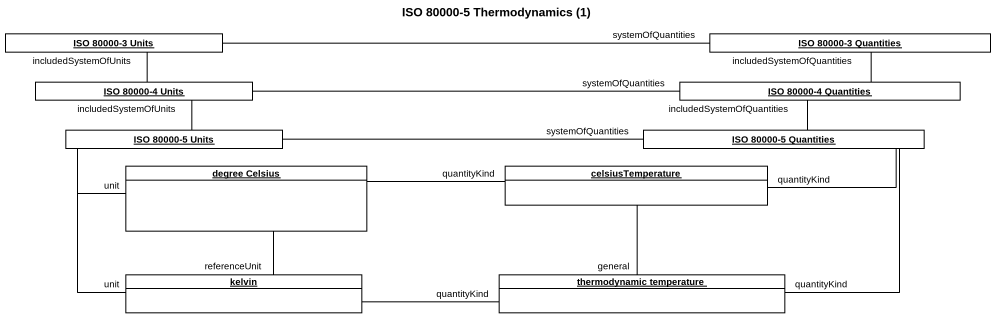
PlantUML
@startuml
title ISO 80000-5 Thermodynamics (1)
hide circle
hide empty members
object "ISO 80000-3 Units" as ISO_80000_3_Units #FFFFFF
object "ISO 80000-3 Quantities" as ISO_80000_3_Quantities #FFFFFF
object "ISO 80000-4 Units" as ISO_80000_4_Units #FFFFFF
object "ISO 80000-4 Quantities" as ISO_80000_4_Quantities #FFFFFF
object "ISO 80000-5 Units" as ISO_80000_5_Units #FFFFFF
object "ISO 80000-5 Quantities" as ISO_80000_5_Quantities #FFFFFF
object "degree Celsius" as degree_Celsius #FFFFFF
object celsiusTemperature #FFFFFF
object kelvin #FFFFFF
object "thermodynamic temperature" as thermodynamic_temperature #FFFFFF
ISO_80000_3_Units -- ISO_80000_4_Units : includedSystemOfUnits
ISO_80000_3_Quantities -left- ISO_80000_3_Units : systemOfQuantities
ISO_80000_3_Quantities -- ISO_80000_4_Quantities : includedSystemOfQuantities
ISO_80000_4_Units -- ISO_80000_5_Units : includedSystemOfUnits
ISO_80000_4_Quantities -left- ISO_80000_4_Units : systemOfQuantities
ISO_80000_4_Quantities -- ISO_80000_5_Quantities : includedSystemOfQuantities
ISO_80000_5_Quantities -left- ISO_80000_5_Units : systemOfQuantities
degree_Celsius -up- ISO_80000_5_Units : unit
degree_Celsius -right- celsiusTemperature : quantityKind
celsiusTemperature -right- ISO_80000_5_Quantities : quantityKind
celsiusTemperature -- thermodynamic_temperature : general
kelvin -up- ISO_80000_5_Units : unit
kelvin -up- degree_Celsius : referenceUnit
kelvin -right- thermodynamic_temperature : quantityKind
thermodynamic_temperature -up- ISO_80000_5_Quantities : quantityKind
@enduml
